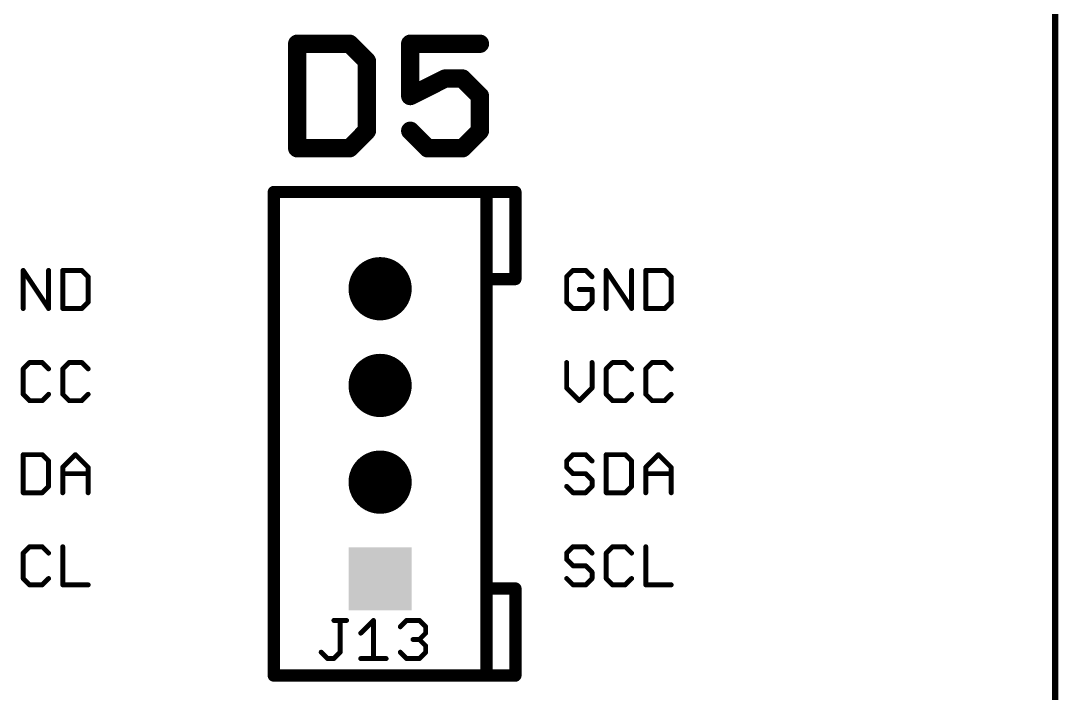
# Model space of a CAD drawing. Header units: inches. Extents: x 0 to 2.7, y -0.05 to 2.1.
# Drawn here: x 1.857 to 2.703, y 0.389 to 0.936 of the extents above; entities that cross this region are included whole.
import ezdxf

# ---------------------------------------------------------------- set-up
doc = ezdxf.new("R2010")
doc.units = ezdxf.units.IN
doc.header["$MEASUREMENT"] = 0
doc.layers.get('0').update_dxf_attribs({"linetype": 'CONTINUOUS'})
for name, color, linetype in [('17', 94, 'CONTINUOUS'), ('21', 251, 'CONTINUOUS'), ('25', 251, 'CONTINUOUS')]:
    doc.layers.add(name, color=color, linetype=linetype)
doc.layers.get('0').off()

# ---------------------------------------------------------------- blocks, each defined once
blk = doc.blocks.new('SQUAREP')
blk.add_solid([(-0.5, -0.5), (0.5, -0.5), (-0.5, 0.5), (0.5, 0.5)])
blk = doc.blocks.new('ROUNDP')
at = {"const_width": 0.5}
blk.add_lwpolyline([(0, -0.25, 1), (0, 0.25, 1), (0, -0.25)], format="xyb", dxfattribs=at)

msp = doc.modelspace()

# ---------------------------------------------------------------- linework, layer by layer
at = {"layer": '21'}
for points, const_width in [([(2.7, 1.49), (2.7, 0.2)], 0.005), ([(2.0825, 0.917573), (2.0825, 0.8325)], 0.015), ([(2.125036, 0.917573), (2.0825, 0.917573)], 0.015), ([(2.139215, 0.903394), (2.125036, 0.917573)], 0.015), ([(2.231294, 0.917573), (2.174579, 0.917573)], 0.015), ([(2.174579, 0.917573), (2.174579, 0.875036)], 0.015), ([(2.139215, 0.846679), (2.139215, 0.903394)], 0.015), ([(2.174579, 0.875036), (2.202936, 0.889215)], 0.015), ([(2.202936, 0.889215), (2.217115, 0.889215)], 0.015), ([(2.217115, 0.889215), (2.231294, 0.875036)], 0.015), ([(2.231294, 0.875036), (2.231294, 0.846679)], 0.015), ([(2.125036, 0.8325), (2.139215, 0.846679)], 0.015), ([(2.188757, 0.8325), (2.174579, 0.846679)], 0.015), ([(2.231294, 0.846679), (2.217115, 0.8325)], 0.015), ([(2.0825, 0.8325), (2.125036, 0.8325)], 0.015), ([(2.217115, 0.8325), (2.188757, 0.8325)], 0.015), ([(2.236614, 0.79685), (2.063386, 0.79685)], 0.01), ([(2.063386, 0.40315), (2.063386, 0.79685)], 0.01), ([(2.090945, 0.79685), (2.209055, 0.79685)], 0.01), ([(2.236614, 0.725984), (2.236614, 0.79685)], 0.01), ([(2.260236, 0.79685), (2.236614, 0.79685)], 0.01), ([(2.260236, 0.725984), (2.260236, 0.79685)], 0.01), ([(1.859227, 0.702), (1.859227, 0.733026)], 0.004), ([(1.859227, 0.733026), (1.879912, 0.702)], 0.004), ([(1.879912, 0.702), (1.879912, 0.733026)], 0.004), ([(1.891455, 0.733026), (1.891455, 0.702)], 0.004), ([(1.906968, 0.733026), (1.891455, 0.733026)], 0.004), ([(1.912139, 0.727855), (1.906968, 0.733026)], 0.004), ([(1.912139, 0.707171), (1.912139, 0.727855)], 0.004), ([(2.236614, 0.474016), (2.236614, 0.725984)], 0.01), ([(2.236614, 0.725984), (2.260236, 0.725984)], 0.01), ([(2.307171, 0.733026), (2.302, 0.727855)], 0.004), ([(2.302, 0.727855), (2.302, 0.707171)], 0.004), ([(2.317513, 0.733026), (2.307171, 0.733026)], 0.004), ([(2.322684, 0.727855), (2.317513, 0.733026)], 0.004), ([(2.334227, 0.702), (2.334227, 0.733026)], 0.004), ([(2.334227, 0.733026), (2.354912, 0.702)], 0.004), ([(2.354912, 0.702), (2.354912, 0.733026)], 0.004), ([(2.366455, 0.733026), (2.366455, 0.702)], 0.004), ([(2.381968, 0.733026), (2.366455, 0.733026)], 0.004), ([(2.387139, 0.727855), (2.381968, 0.733026)], 0.004), ([(2.387139, 0.707171), (2.387139, 0.727855)], 0.004), ([(2.322684, 0.717513), (2.312342, 0.717513)], 0.004), ([(2.322684, 0.707171), (2.322684, 0.717513)], 0.004), ([(1.891455, 0.702), (1.906968, 0.702)], 0.004), ([(1.906968, 0.702), (1.912139, 0.707171)], 0.004), ([(2.302, 0.707171), (2.307171, 0.702)], 0.004), ([(2.307171, 0.702), (2.317513, 0.702)], 0.004), ([(2.317513, 0.702), (2.322684, 0.707171)], 0.004), ([(2.366455, 0.702), (2.381968, 0.702)], 0.004), ([(2.381968, 0.702), (2.387139, 0.707171)], 0.004), ([(1.864398, 0.658026), (1.859227, 0.652855)], 0.004), ([(1.874741, 0.658026), (1.864398, 0.658026)], 0.004), ([(1.879912, 0.652855), (1.874741, 0.658026)], 0.004), ([(1.896626, 0.658026), (1.891455, 0.652855)], 0.004), ([(1.906968, 0.658026), (1.896626, 0.658026)], 0.004), ([(1.912139, 0.652855), (1.906968, 0.658026)], 0.004), ([(2.302, 0.658026), (2.302, 0.637342)], 0.004), ([(2.322684, 0.637342), (2.322684, 0.658026)], 0.004), ([(2.339398, 0.658026), (2.334227, 0.652855)], 0.004), ([(2.349741, 0.658026), (2.339398, 0.658026)], 0.004), ([(2.354912, 0.652855), (2.349741, 0.658026)], 0.004), ([(2.371626, 0.658026), (2.366455, 0.652855)], 0.004), ([(2.381968, 0.658026), (2.371626, 0.658026)], 0.004), ([(2.387139, 0.652855), (2.381968, 0.658026)], 0.004), ([(1.859227, 0.652855), (1.859227, 0.632171)], 0.004), ([(1.891455, 0.652855), (1.891455, 0.632171)], 0.004), ([(2.334227, 0.652855), (2.334227, 0.632171)], 0.004), ([(2.366455, 0.652855), (2.366455, 0.632171)], 0.004), ([(1.859227, 0.632171), (1.864398, 0.627)], 0.004), ([(1.874741, 0.627), (1.879912, 0.632171)], 0.004), ([(1.891455, 0.632171), (1.896626, 0.627)], 0.004), ([(1.906968, 0.627), (1.912139, 0.632171)], 0.004), ([(2.302, 0.637342), (2.312342, 0.627)], 0.004), ([(2.312342, 0.627), (2.322684, 0.637342)], 0.004), ([(2.334227, 0.632171), (2.339398, 0.627)], 0.004), ([(2.349741, 0.627), (2.354912, 0.632171)], 0.004), ([(2.366455, 0.632171), (2.371626, 0.627)], 0.004), ([(2.381968, 0.627), (2.387139, 0.632171)], 0.004), ([(1.864398, 0.627), (1.874741, 0.627)], 0.004), ([(1.896626, 0.627), (1.906968, 0.627)], 0.004), ([(2.339398, 0.627), (2.349741, 0.627)], 0.004), ([(2.371626, 0.627), (2.381968, 0.627)], 0.004), ([(1.859227, 0.583026), (1.859227, 0.552)], 0.004), ([(1.874741, 0.583026), (1.859227, 0.583026)], 0.004), ([(1.879912, 0.577855), (1.874741, 0.583026)], 0.004), ([(1.891455, 0.572684), (1.901797, 0.583026)], 0.004), ([(1.901797, 0.583026), (1.912139, 0.572684)], 0.004), ([(2.307171, 0.583026), (2.302, 0.577855)], 0.004), ([(2.317513, 0.583026), (2.307171, 0.583026)], 0.004), ([(2.322684, 0.577855), (2.317513, 0.583026)], 0.004), ([(2.334227, 0.583026), (2.334227, 0.552)], 0.004), ([(2.349741, 0.583026), (2.334227, 0.583026)], 0.004), ([(2.354912, 0.577855), (2.349741, 0.583026)], 0.004), ([(2.366455, 0.572684), (2.376797, 0.583026)], 0.004), ([(2.376797, 0.583026), (2.387139, 0.572684)], 0.004), ([(1.879912, 0.557171), (1.879912, 0.577855)], 0.004), ([(2.302, 0.577855), (2.302, 0.572684)], 0.004), ([(2.354912, 0.557171), (2.354912, 0.577855)], 0.004), ([(1.891455, 0.552), (1.891455, 0.572684)], 0.004), ([(1.891455, 0.567513), (1.912139, 0.567513)], 0.004), ([(1.912139, 0.572684), (1.912139, 0.552)], 0.004), ([(2.302, 0.572684), (2.307171, 0.567513)], 0.004), ([(2.307171, 0.567513), (2.317513, 0.567513)], 0.004), ([(2.317513, 0.567513), (2.322684, 0.562342)], 0.004), ([(2.366455, 0.552), (2.366455, 0.572684)], 0.004), ([(2.366455, 0.567513), (2.387139, 0.567513)], 0.004), ([(2.387139, 0.572684), (2.387139, 0.552)], 0.004), ([(1.874741, 0.552), (1.879912, 0.557171)], 0.004), ([(2.307171, 0.552), (2.302, 0.557171)], 0.004), ([(2.322684, 0.557171), (2.317513, 0.552)], 0.004), ([(2.322684, 0.562342), (2.322684, 0.557171)], 0.004), ([(2.349741, 0.552), (2.354912, 0.557171)], 0.004), ([(1.859227, 0.552), (1.874741, 0.552)], 0.004), ([(2.317513, 0.552), (2.307171, 0.552)], 0.004), ([(2.334227, 0.552), (2.349741, 0.552)], 0.004), ([(1.864398, 0.508026), (1.859227, 0.502855)], 0.004), ([(1.874741, 0.508026), (1.864398, 0.508026)], 0.004), ([(1.879912, 0.502855), (1.874741, 0.508026)], 0.004), ([(1.891455, 0.508026), (1.891455, 0.477)], 0.004), ([(2.307171, 0.508026), (2.302, 0.502855)], 0.004), ([(2.317513, 0.508026), (2.307171, 0.508026)], 0.004), ([(2.322684, 0.502855), (2.317513, 0.508026)], 0.004), ([(2.339398, 0.508026), (2.334227, 0.502855)], 0.004), ([(2.349741, 0.508026), (2.339398, 0.508026)], 0.004), ([(2.354912, 0.502855), (2.349741, 0.508026)], 0.004), ([(2.366455, 0.508026), (2.366455, 0.477)], 0.004), ([(1.859227, 0.502855), (1.859227, 0.482171)], 0.004), ([(2.302, 0.502855), (2.302, 0.497684)], 0.004), ([(2.302, 0.497684), (2.307171, 0.492513)], 0.004), ([(2.334227, 0.502855), (2.334227, 0.482171)], 0.004), ([(2.307171, 0.492513), (2.317513, 0.492513)], 0.004), ([(2.317513, 0.492513), (2.322684, 0.487342)], 0.004), ([(1.859227, 0.482171), (1.864398, 0.477)], 0.004), ([(1.874741, 0.477), (1.879912, 0.482171)], 0.004), ([(2.307171, 0.477), (2.302, 0.482171)], 0.004), ([(2.322684, 0.482171), (2.317513, 0.477)], 0.004), ([(2.322684, 0.487342), (2.322684, 0.482171)], 0.004), ([(2.334227, 0.482171), (2.339398, 0.477)], 0.004), ([(2.349741, 0.477), (2.354912, 0.482171)], 0.004), ([(1.864398, 0.477), (1.874741, 0.477)], 0.004), ([(1.891455, 0.477), (1.912139, 0.477)], 0.004), ([(2.236614, 0.40315), (2.236614, 0.474016)], 0.01), ([(2.260236, 0.474016), (2.236614, 0.474016)], 0.01), ([(2.260236, 0.40315), (2.260236, 0.474016)], 0.01), ([(2.317513, 0.477), (2.307171, 0.477)], 0.004), ([(2.339398, 0.477), (2.349741, 0.477)], 0.004), ([(2.366455, 0.477), (2.387139, 0.477)], 0.004), ([(2.063386, 0.40315), (2.236614, 0.40315)], 0.01), ([(2.236614, 0.40315), (2.260236, 0.40315)], 0.01), ([(2.11063, 0.40315), (2.18937, 0.40315)], 0.005)]:
    msp.add_lwpolyline(points, dxfattribs=dict(at, const_width=const_width))
for points, const_width in [([(2.08625, 0.917573, 1), (2.07875, 0.917573)], 0.0075), ([(2.0825, 0.921323, 1), (2.0825, 0.913823)], 0.0075), ([(2.127688, 0.920224, 1), (2.122385, 0.914921)], 0.0075), ([(2.125036, 0.913823, 1), (2.125036, 0.921323)], 0.0075), ([(2.174579, 0.921323, 1), (2.174579, 0.913823)], 0.0075), ([(2.178329, 0.917573, 1), (2.170829, 0.917573)], 0.0075), ([(2.231294, 0.913823, 1), (2.231294, 0.921323)], 0.0075), ([(2.142965, 0.903394, 1), (2.135465, 0.903394)], 0.0075), ([(2.136563, 0.900742, 1), (2.141867, 0.906045)], 0.0075), ([(2.202936, 0.892965, 1), (2.202936, 0.885465)], 0.0075), ([(2.204613, 0.885861, 1), (2.201259, 0.892569)], 0.0075), ([(2.219767, 0.891867, 1), (2.214463, 0.886563)], 0.0075), ([(2.217115, 0.885465, 1), (2.217115, 0.892965)], 0.0075), ([(2.172902, 0.87839, 1), (2.176256, 0.871682)], 0.0075), ([(2.235044, 0.875036, 1), (2.227544, 0.875036)], 0.0075), ([(2.228642, 0.872385, 1), (2.233945, 0.877688)], 0.0075), ([(2.170829, 0.875036, 1), (2.178329, 0.875036)], 0.0075), ([(2.141867, 0.844027, 1), (2.136563, 0.84933)], 0.0075), ([(2.17723, 0.84933, 1), (2.171927, 0.844027)], 0.0075), ([(2.233945, 0.844027, 1), (2.228642, 0.84933)], 0.0075), ([(2.135465, 0.846679, 1), (2.142965, 0.846679)], 0.0075), ([(2.227544, 0.846679, 1), (2.235044, 0.846679)], 0.0075), ([(2.0825, 0.83625, 1), (2.0825, 0.82875)], 0.0075), ([(2.122385, 0.835152, 1), (2.127688, 0.829848)], 0.0075), ([(2.125036, 0.82875, 1), (2.125036, 0.83625)], 0.0075), ([(2.188757, 0.83625, 1), (2.188757, 0.82875)], 0.0075), ([(2.186106, 0.829848, 1), (2.191409, 0.835152)], 0.0075), ([(2.214463, 0.835152, 1), (2.219767, 0.829848)], 0.0075), ([(2.217115, 0.82875, 1), (2.217115, 0.83625)], 0.0075), ([(2.07875, 0.8325, 1), (2.08625, 0.8325)], 0.0075), ([(2.063386, 0.79935, 1), (2.063386, 0.79435)], 0.005), ([(2.065886, 0.79685, 1), (2.060886, 0.79685)], 0.005), ([(2.090945, 0.79935, 1), (2.090945, 0.79435)], 0.005), ([(2.209055, 0.79435, 1), (2.209055, 0.79935)], 0.005), ([(2.239114, 0.79685, 1), (2.234114, 0.79685)], 0.005), ([(2.236614, 0.79935, 1), (2.236614, 0.79435)], 0.005), ([(2.236614, 0.79435, 1), (2.236614, 0.79935)], 0.005), ([(2.262736, 0.79685, 1), (2.257736, 0.79685)], 0.005), ([(2.260236, 0.79435, 1), (2.260236, 0.79935)], 0.005), ([(1.86006, 0.733581, 1), (1.858395, 0.732472)], 0.002), ([(1.860227, 0.733026, 1), (1.858227, 0.733026)], 0.002), ([(1.880912, 0.733026, 1), (1.878912, 0.733026)], 0.002), ([(1.892455, 0.733026, 1), (1.890455, 0.733026)], 0.002), ([(1.891455, 0.734026, 1), (1.891455, 0.732026)], 0.002), ([(1.907675, 0.733734, 1), (1.906261, 0.732319)], 0.002), ([(1.906968, 0.732026, 1), (1.906968, 0.734026)], 0.002), ([(1.913139, 0.727855, 1), (1.911139, 0.727855)], 0.002), ([(1.911432, 0.727148, 1), (1.912846, 0.728562)], 0.002), ([(2.239114, 0.725984, 1), (2.234114, 0.725984)], 0.005), ([(2.236614, 0.728484, 1), (2.236614, 0.723484)], 0.005), ([(2.234114, 0.725984, 1), (2.239114, 0.725984)], 0.005), ([(2.257736, 0.725984, 1), (2.262736, 0.725984)], 0.005), ([(2.260236, 0.723484, 1), (2.260236, 0.728484)], 0.005), ([(2.303, 0.727855, 1), (2.301, 0.727855)], 0.002), ([(2.301293, 0.728562, 1), (2.302707, 0.727148)], 0.002), ([(2.307171, 0.734026, 1), (2.307171, 0.732026)], 0.002), ([(2.307878, 0.732319, 1), (2.306464, 0.733734)], 0.002), ([(2.31822, 0.733734, 1), (2.316806, 0.732319)], 0.002), ([(2.317513, 0.732026, 1), (2.317513, 0.734026)], 0.002), ([(2.321977, 0.727148, 1), (2.323391, 0.728562)], 0.002), ([(2.33506, 0.733581, 1), (2.333395, 0.732472)], 0.002), ([(2.335227, 0.733026, 1), (2.333227, 0.733026)], 0.002), ([(2.355912, 0.733026, 1), (2.353912, 0.733026)], 0.002), ([(2.367455, 0.733026, 1), (2.365455, 0.733026)], 0.002), ([(2.366455, 0.734026, 1), (2.366455, 0.732026)], 0.002), ([(2.382675, 0.733734, 1), (2.381261, 0.732319)], 0.002), ([(2.381968, 0.732026, 1), (2.381968, 0.734026)], 0.002), ([(2.388139, 0.727855, 1), (2.386139, 0.727855)], 0.002), ([(2.386432, 0.727148, 1), (2.387846, 0.728562)], 0.002), ([(2.312342, 0.718513, 1), (2.312342, 0.716513)], 0.002), ([(2.323684, 0.717513, 1), (2.321684, 0.717513)], 0.002), ([(2.322684, 0.716513, 1), (2.322684, 0.718513)], 0.002), ([(1.858227, 0.702, 1), (1.860227, 0.702)], 0.002), ([(1.878912, 0.702, 1), (1.880912, 0.702)], 0.002), ([(1.87908, 0.701445, 1), (1.880744, 0.702555)], 0.002), ([(1.891455, 0.703, 1), (1.891455, 0.701)], 0.002), ([(1.890455, 0.702, 1), (1.892455, 0.702)], 0.002), ([(1.906261, 0.702707, 1), (1.907675, 0.701293)], 0.002), ([(1.906968, 0.701, 1), (1.906968, 0.703)], 0.002), ([(1.911139, 0.707171, 1), (1.913139, 0.707171)], 0.002), ([(1.912846, 0.706464, 1), (1.911432, 0.707878)], 0.002), ([(2.302707, 0.707878, 1), (2.301293, 0.706464)], 0.002), ([(2.301, 0.707171, 1), (2.303, 0.707171)], 0.002), ([(2.307171, 0.703, 1), (2.307171, 0.701)], 0.002), ([(2.306464, 0.701293, 1), (2.307878, 0.702707)], 0.002), ([(2.316806, 0.702707, 1), (2.31822, 0.701293)], 0.002), ([(2.317513, 0.701, 1), (2.317513, 0.703)], 0.002), ([(2.321684, 0.707171, 1), (2.323684, 0.707171)], 0.002), ([(2.323391, 0.706464, 1), (2.321977, 0.707878)], 0.002), ([(2.333227, 0.702, 1), (2.335227, 0.702)], 0.002), ([(2.353912, 0.702, 1), (2.355912, 0.702)], 0.002), ([(2.35408, 0.701445, 1), (2.355744, 0.702555)], 0.002), ([(2.366455, 0.703, 1), (2.366455, 0.701)], 0.002), ([(2.365455, 0.702, 1), (2.367455, 0.702)], 0.002), ([(2.381261, 0.702707, 1), (2.382675, 0.701293)], 0.002), ([(2.381968, 0.701, 1), (2.381968, 0.703)], 0.002), ([(2.386139, 0.707171, 1), (2.388139, 0.707171)], 0.002), ([(2.387846, 0.706464, 1), (2.386432, 0.707878)], 0.002), ([(1.864398, 0.659026, 1), (1.864398, 0.657026)], 0.002), ([(1.865106, 0.657319, 1), (1.863691, 0.658734)], 0.002), ([(1.875448, 0.658734, 1), (1.874034, 0.657319)], 0.002), ([(1.874741, 0.657026, 1), (1.874741, 0.659026)], 0.002), ([(1.896626, 0.659026, 1), (1.896626, 0.657026)], 0.002), ([(1.897333, 0.657319, 1), (1.895919, 0.658734)], 0.002), ([(1.907675, 0.658734, 1), (1.906261, 0.657319)], 0.002), ([(1.906968, 0.657026, 1), (1.906968, 0.659026)], 0.002), ([(2.303, 0.658026, 1), (2.301, 0.658026)], 0.002), ([(2.323684, 0.658026, 1), (2.321684, 0.658026)], 0.002), ([(2.339398, 0.659026, 1), (2.339398, 0.657026)], 0.002), ([(2.340106, 0.657319, 1), (2.338691, 0.658734)], 0.002), ([(2.350448, 0.658734, 1), (2.349034, 0.657319)], 0.002), ([(2.349741, 0.657026, 1), (2.349741, 0.659026)], 0.002), ([(2.371626, 0.659026, 1), (2.371626, 0.657026)], 0.002), ([(2.372333, 0.657319, 1), (2.370919, 0.658734)], 0.002), ([(2.382675, 0.658734, 1), (2.381261, 0.657319)], 0.002), ([(2.381968, 0.657026, 1), (2.381968, 0.659026)], 0.002), ([(1.860227, 0.652855, 1), (1.858227, 0.652855)], 0.002), ([(1.85852, 0.653562, 1), (1.859935, 0.652148)], 0.002), ([(1.879205, 0.652148, 1), (1.880619, 0.653562)], 0.002), ([(1.892455, 0.652855, 1), (1.890455, 0.652855)], 0.002), ([(1.890748, 0.653562, 1), (1.892162, 0.652148)], 0.002), ([(1.911432, 0.652148, 1), (1.912846, 0.653562)], 0.002), ([(2.335227, 0.652855, 1), (2.333227, 0.652855)], 0.002), ([(2.33352, 0.653562, 1), (2.334935, 0.652148)], 0.002), ([(2.354205, 0.652148, 1), (2.355619, 0.653562)], 0.002), ([(2.367455, 0.652855, 1), (2.365455, 0.652855)], 0.002), ([(2.365748, 0.653562, 1), (2.367162, 0.652148)], 0.002), ([(2.386432, 0.652148, 1), (2.387846, 0.653562)], 0.002), ([(1.859935, 0.632878, 1), (1.85852, 0.631464)], 0.002), ([(1.880619, 0.631464, 1), (1.879205, 0.632878)], 0.002), ([(1.892162, 0.632878, 1), (1.890748, 0.631464)], 0.002), ([(1.912846, 0.631464, 1), (1.911432, 0.632878)], 0.002), ([(2.302707, 0.638049, 1), (2.301293, 0.636635)], 0.002), ([(2.301, 0.637342, 1), (2.303, 0.637342)], 0.002), ([(2.321684, 0.637342, 1), (2.323684, 0.637342)], 0.002), ([(2.323391, 0.636635, 1), (2.321977, 0.638049)], 0.002), ([(2.334935, 0.632878, 1), (2.33352, 0.631464)], 0.002), ([(2.355619, 0.631464, 1), (2.354205, 0.632878)], 0.002), ([(2.367162, 0.632878, 1), (2.365748, 0.631464)], 0.002), ([(2.387846, 0.631464, 1), (2.386432, 0.632878)], 0.002), ([(1.858227, 0.632171, 1), (1.860227, 0.632171)], 0.002), ([(1.864398, 0.628, 1), (1.864398, 0.626)], 0.002), ([(1.863691, 0.626293, 1), (1.865106, 0.627707)], 0.002), ([(1.874034, 0.627707, 1), (1.875448, 0.626293)], 0.002), ([(1.874741, 0.626, 1), (1.874741, 0.628)], 0.002), ([(1.890455, 0.632171, 1), (1.892455, 0.632171)], 0.002), ([(1.896626, 0.628, 1), (1.896626, 0.626)], 0.002), ([(1.895919, 0.626293, 1), (1.897333, 0.627707)], 0.002), ([(1.906261, 0.627707, 1), (1.907675, 0.626293)], 0.002), ([(1.906968, 0.626, 1), (1.906968, 0.628)], 0.002), ([(2.311635, 0.627707, 1), (2.313049, 0.626293)], 0.002), ([(2.311635, 0.626293, 1), (2.313049, 0.627707)], 0.002), ([(2.333227, 0.632171, 1), (2.335227, 0.632171)], 0.002), ([(2.339398, 0.628, 1), (2.339398, 0.626)], 0.002), ([(2.338691, 0.626293, 1), (2.340106, 0.627707)], 0.002), ([(2.349034, 0.627707, 1), (2.350448, 0.626293)], 0.002), ([(2.349741, 0.626, 1), (2.349741, 0.628)], 0.002), ([(2.365455, 0.632171, 1), (2.367455, 0.632171)], 0.002), ([(2.371626, 0.628, 1), (2.371626, 0.626)], 0.002), ([(2.370919, 0.626293, 1), (2.372333, 0.627707)], 0.002), ([(2.381261, 0.627707, 1), (2.382675, 0.626293)], 0.002), ([(2.381968, 0.626, 1), (2.381968, 0.628)], 0.002), ([(1.860227, 0.583026, 1), (1.858227, 0.583026)], 0.002), ([(1.859227, 0.584026, 1), (1.859227, 0.582026)], 0.002), ([(1.875448, 0.583734, 1), (1.874034, 0.582319)], 0.002), ([(1.874741, 0.582026, 1), (1.874741, 0.584026)], 0.002), ([(1.902504, 0.583734, 1), (1.90109, 0.582319)], 0.002), ([(1.902504, 0.582319, 1), (1.90109, 0.583734)], 0.002), ([(2.307171, 0.584026, 1), (2.307171, 0.582026)], 0.002), ([(2.307878, 0.582319, 1), (2.306464, 0.583734)], 0.002), ([(2.31822, 0.583734, 1), (2.316806, 0.582319)], 0.002), ([(2.317513, 0.582026, 1), (2.317513, 0.584026)], 0.002), ([(2.335227, 0.583026, 1), (2.333227, 0.583026)], 0.002), ([(2.334227, 0.584026, 1), (2.334227, 0.582026)], 0.002), ([(2.350448, 0.583734, 1), (2.349034, 0.582319)], 0.002), ([(2.349741, 0.582026, 1), (2.349741, 0.584026)], 0.002), ([(2.377504, 0.583734, 1), (2.37609, 0.582319)], 0.002), ([(2.377504, 0.582319, 1), (2.37609, 0.583734)], 0.002), ([(1.880912, 0.577855, 1), (1.878912, 0.577855)], 0.002), ([(1.879205, 0.577148, 1), (1.880619, 0.578562)], 0.002), ([(2.303, 0.577855, 1), (2.301, 0.577855)], 0.002), ([(2.301293, 0.578562, 1), (2.302707, 0.577148)], 0.002), ([(2.321977, 0.577148, 1), (2.323391, 0.578562)], 0.002), ([(2.355912, 0.577855, 1), (2.353912, 0.577855)], 0.002), ([(2.354205, 0.577148, 1), (2.355619, 0.578562)], 0.002), ([(1.892455, 0.572684, 1), (1.890455, 0.572684)], 0.002), ([(1.890748, 0.573391, 1), (1.892162, 0.571977)], 0.002), ([(1.891455, 0.568513, 1), (1.891455, 0.566513)], 0.002), ([(1.913139, 0.572684, 1), (1.911139, 0.572684)], 0.002), ([(1.911432, 0.571977, 1), (1.912846, 0.573391)], 0.002), ([(1.912139, 0.566513, 1), (1.912139, 0.568513)], 0.002), ([(2.302707, 0.573391, 1), (2.301293, 0.571977)], 0.002), ([(2.301, 0.572684, 1), (2.303, 0.572684)], 0.002), ([(2.307171, 0.568513, 1), (2.307171, 0.566513)], 0.002), ([(2.306464, 0.566806, 1), (2.307878, 0.56822)], 0.002), ([(2.31822, 0.56822, 1), (2.316806, 0.566806)], 0.002), ([(2.317513, 0.566513, 1), (2.317513, 0.568513)], 0.002), ([(2.367455, 0.572684, 1), (2.365455, 0.572684)], 0.002), ([(2.365748, 0.573391, 1), (2.367162, 0.571977)], 0.002), ([(2.366455, 0.568513, 1), (2.366455, 0.566513)], 0.002), ([(2.388139, 0.572684, 1), (2.386139, 0.572684)], 0.002), ([(2.386432, 0.571977, 1), (2.387846, 0.573391)], 0.002), ([(2.387139, 0.566513, 1), (2.387139, 0.568513)], 0.002), ([(1.878912, 0.557171, 1), (1.880912, 0.557171)], 0.002), ([(1.880619, 0.556464, 1), (1.879205, 0.557878)], 0.002), ([(2.302707, 0.557878, 1), (2.301293, 0.556464)], 0.002), ([(2.323684, 0.562342, 1), (2.321684, 0.562342)], 0.002), ([(2.321684, 0.557171, 1), (2.323684, 0.557171)], 0.002), ([(2.321977, 0.561635, 1), (2.323391, 0.563049)], 0.002), ([(2.323391, 0.556464, 1), (2.321977, 0.557878)], 0.002), ([(2.353912, 0.557171, 1), (2.355912, 0.557171)], 0.002), ([(2.355619, 0.556464, 1), (2.354205, 0.557878)], 0.002), ([(1.859227, 0.553, 1), (1.859227, 0.551)], 0.002), ([(1.858227, 0.552, 1), (1.860227, 0.552)], 0.002), ([(1.874034, 0.552707, 1), (1.875448, 0.551293)], 0.002), ([(1.874741, 0.551, 1), (1.874741, 0.553)], 0.002), ([(1.890455, 0.552, 1), (1.892455, 0.552)], 0.002), ([(1.911139, 0.552, 1), (1.913139, 0.552)], 0.002), ([(2.307171, 0.553, 1), (2.307171, 0.551)], 0.002), ([(2.306464, 0.551293, 1), (2.307878, 0.552707)], 0.002), ([(2.316806, 0.552707, 1), (2.31822, 0.551293)], 0.002), ([(2.317513, 0.551, 1), (2.317513, 0.553)], 0.002), ([(2.334227, 0.553, 1), (2.334227, 0.551)], 0.002), ([(2.333227, 0.552, 1), (2.335227, 0.552)], 0.002), ([(2.349034, 0.552707, 1), (2.350448, 0.551293)], 0.002), ([(2.349741, 0.551, 1), (2.349741, 0.553)], 0.002), ([(2.365455, 0.552, 1), (2.367455, 0.552)], 0.002), ([(2.386139, 0.552, 1), (2.388139, 0.552)], 0.002), ([(1.864398, 0.509026, 1), (1.864398, 0.507026)], 0.002), ([(1.865106, 0.507319, 1), (1.863691, 0.508734)], 0.002), ([(1.875448, 0.508734, 1), (1.874034, 0.507319)], 0.002), ([(1.874741, 0.507026, 1), (1.874741, 0.509026)], 0.002), ([(1.892455, 0.508026, 1), (1.890455, 0.508026)], 0.002), ([(2.307171, 0.509026, 1), (2.307171, 0.507026)], 0.002), ([(2.307878, 0.507319, 1), (2.306464, 0.508734)], 0.002), ([(2.31822, 0.508734, 1), (2.316806, 0.507319)], 0.002), ([(2.317513, 0.507026, 1), (2.317513, 0.509026)], 0.002), ([(2.339398, 0.509026, 1), (2.339398, 0.507026)], 0.002), ([(2.340106, 0.507319, 1), (2.338691, 0.508734)], 0.002), ([(2.350448, 0.508734, 1), (2.349034, 0.507319)], 0.002), ([(2.349741, 0.507026, 1), (2.349741, 0.509026)], 0.002), ([(2.367455, 0.508026, 1), (2.365455, 0.508026)], 0.002), ([(1.860227, 0.502855, 1), (1.858227, 0.502855)], 0.002), ([(1.85852, 0.503562, 1), (1.859935, 0.502148)], 0.002), ([(1.879205, 0.502148, 1), (1.880619, 0.503562)], 0.002), ([(2.303, 0.502855, 1), (2.301, 0.502855)], 0.002), ([(2.301293, 0.503562, 1), (2.302707, 0.502148)], 0.002), ([(2.302707, 0.498391, 1), (2.301293, 0.496977)], 0.002), ([(2.321977, 0.502148, 1), (2.323391, 0.503562)], 0.002), ([(2.335227, 0.502855, 1), (2.333227, 0.502855)], 0.002), ([(2.33352, 0.503562, 1), (2.334935, 0.502148)], 0.002), ([(2.354205, 0.502148, 1), (2.355619, 0.503562)], 0.002), ([(2.301, 0.497684, 1), (2.303, 0.497684)], 0.002), ([(2.307171, 0.493513, 1), (2.307171, 0.491513)], 0.002), ([(2.306464, 0.491806, 1), (2.307878, 0.49322)], 0.002), ([(2.31822, 0.49322, 1), (2.316806, 0.491806)], 0.002), ([(2.317513, 0.491513, 1), (2.317513, 0.493513)], 0.002), ([(1.859935, 0.482878, 1), (1.85852, 0.481464)], 0.002), ([(1.858227, 0.482171, 1), (1.860227, 0.482171)], 0.002), ([(1.880619, 0.481464, 1), (1.879205, 0.482878)], 0.002), ([(2.302707, 0.482878, 1), (2.301293, 0.481464)], 0.002), ([(2.323684, 0.487342, 1), (2.321684, 0.487342)], 0.002), ([(2.321684, 0.482171, 1), (2.323684, 0.482171)], 0.002), ([(2.321977, 0.486635, 1), (2.323391, 0.488049)], 0.002), ([(2.323391, 0.481464, 1), (2.321977, 0.482878)], 0.002), ([(2.334935, 0.482878, 1), (2.33352, 0.481464)], 0.002), ([(2.333227, 0.482171, 1), (2.335227, 0.482171)], 0.002), ([(2.355619, 0.481464, 1), (2.354205, 0.482878)], 0.002), ([(1.864398, 0.478, 1), (1.864398, 0.476)], 0.002), ([(1.863691, 0.476293, 1), (1.865106, 0.477707)], 0.002), ([(1.874034, 0.477707, 1), (1.875448, 0.476293)], 0.002), ([(1.874741, 0.476, 1), (1.874741, 0.478)], 0.002), ([(1.891455, 0.478, 1), (1.891455, 0.476)], 0.002), ([(1.890455, 0.477, 1), (1.892455, 0.477)], 0.002), ([(1.912139, 0.476, 1), (1.912139, 0.478)], 0.002), ([(2.239114, 0.474016, 1), (2.234114, 0.474016)], 0.005), ([(2.236614, 0.476516, 1), (2.236614, 0.471516)], 0.005), ([(2.234114, 0.474016, 1), (2.239114, 0.474016)], 0.005), ([(2.262736, 0.474016, 1), (2.257736, 0.474016)], 0.005), ([(2.260236, 0.471516, 1), (2.260236, 0.476516)], 0.005), ([(2.307171, 0.478, 1), (2.307171, 0.476)], 0.002), ([(2.306464, 0.476293, 1), (2.307878, 0.477707)], 0.002), ([(2.316806, 0.477707, 1), (2.31822, 0.476293)], 0.002), ([(2.317513, 0.476, 1), (2.317513, 0.478)], 0.002), ([(2.339398, 0.478, 1), (2.339398, 0.476)], 0.002), ([(2.338691, 0.476293, 1), (2.340106, 0.477707)], 0.002), ([(2.349034, 0.477707, 1), (2.350448, 0.476293)], 0.002), ([(2.349741, 0.476, 1), (2.349741, 0.478)], 0.002), ([(2.366455, 0.478, 1), (2.366455, 0.476)], 0.002), ([(2.365455, 0.477, 1), (2.367455, 0.477)], 0.002), ([(2.387139, 0.476, 1), (2.387139, 0.478)], 0.002), ([(2.063386, 0.40565, 1), (2.063386, 0.40065)], 0.005), ([(2.236614, 0.40565, 1), (2.236614, 0.40065)], 0.005), ([(2.236614, 0.40065, 1), (2.236614, 0.40565)], 0.005), ([(2.260236, 0.40065, 1), (2.260236, 0.40565)], 0.005), ([(2.060886, 0.40315, 1), (2.065886, 0.40315)], 0.005), ([(2.11063, 0.4044, 1), (2.11063, 0.4019)], 0.0025), ([(2.18937, 0.4019, 1), (2.18937, 0.4044)], 0.0025), ([(2.234114, 0.40315, 1), (2.239114, 0.40315)], 0.005), ([(2.257736, 0.40315, 1), (2.262736, 0.40315)], 0.005)]:
    msp.add_lwpolyline(points, format="xyb", dxfattribs=dict(at, const_width=const_width))
at = {"layer": '25', "const_width": 0.004}
for points in [[(2.112342, 0.448026), (2.122684, 0.448026)], [(2.117513, 0.422171), (2.117513, 0.448026)], [(2.134227, 0.437684), (2.14457, 0.448026)], [(2.14457, 0.448026), (2.14457, 0.417)], [(2.166455, 0.442855), (2.171626, 0.448026)], [(2.171626, 0.448026), (2.181968, 0.448026)], [(2.181968, 0.448026), (2.187139, 0.442855)], [(2.187139, 0.437684), (2.181968, 0.432513)], [(2.187139, 0.442855), (2.187139, 0.437684)], [(2.181968, 0.432513), (2.176797, 0.432513)], [(2.181968, 0.432513), (2.187139, 0.427342)], [(2.102, 0.422171), (2.107171, 0.417)], [(2.112342, 0.417), (2.117513, 0.422171)], [(2.171626, 0.417), (2.166455, 0.422171)], [(2.187139, 0.422171), (2.181968, 0.417)], [(2.187139, 0.427342), (2.187139, 0.422171)], [(2.107171, 0.417), (2.112342, 0.417)], [(2.134227, 0.417), (2.154912, 0.417)], [(2.181968, 0.417), (2.171626, 0.417)]]:
    msp.add_lwpolyline(points, dxfattribs=at)
at = {"layer": '25', "const_width": 0.002}
for points in [[(2.112342, 0.449026, 1), (2.112342, 0.447026)], [(2.118513, 0.448026, 1), (2.116513, 0.448026)], [(2.122684, 0.447026, 1), (2.122684, 0.449026)], [(2.14557, 0.448026, 1), (2.14357, 0.448026)], [(2.145277, 0.447319, 1), (2.143863, 0.448734)], [(2.171626, 0.449026, 1), (2.171626, 0.447026)], [(2.172333, 0.447319, 1), (2.170919, 0.448734)], [(2.182675, 0.448734, 1), (2.181261, 0.447319)], [(2.181968, 0.447026, 1), (2.181968, 0.449026)], [(2.165748, 0.443562, 1), (2.167162, 0.442148)], [(2.188139, 0.442855, 1), (2.186139, 0.442855)], [(2.186432, 0.442148, 1), (2.187846, 0.443562)], [(2.187846, 0.436977, 1), (2.186432, 0.438391)], [(2.13352, 0.438391, 1), (2.134935, 0.436977)], [(2.176797, 0.433513, 1), (2.176797, 0.431513)], [(2.182675, 0.43322, 1), (2.181261, 0.431806)], [(2.181261, 0.43322, 1), (2.182675, 0.431806)], [(2.181968, 0.431513, 1), (2.181968, 0.433513)], [(2.186139, 0.437684, 1), (2.188139, 0.437684)], [(2.102707, 0.422878, 1), (2.101293, 0.421464)], [(2.116513, 0.422171, 1), (2.118513, 0.422171)], [(2.11822, 0.421464, 1), (2.116806, 0.422878)], [(2.167162, 0.422878, 1), (2.165748, 0.421464)], [(2.188139, 0.427342, 1), (2.186139, 0.427342)], [(2.186139, 0.422171, 1), (2.188139, 0.422171)], [(2.186432, 0.426635, 1), (2.187846, 0.428049)], [(2.187846, 0.421464, 1), (2.186432, 0.422878)], [(2.107171, 0.418, 1), (2.107171, 0.416)], [(2.106464, 0.416293, 1), (2.107878, 0.417707)], [(2.111635, 0.417707, 1), (2.113049, 0.416293)], [(2.112342, 0.416, 1), (2.112342, 0.418)], [(2.134227, 0.418, 1), (2.134227, 0.416)], [(2.14357, 0.417, 1), (2.14557, 0.417)], [(2.154912, 0.416, 1), (2.154912, 0.418)], [(2.171626, 0.418, 1), (2.171626, 0.416)], [(2.170919, 0.416293, 1), (2.172333, 0.417707)], [(2.181261, 0.417707, 1), (2.182675, 0.416293)], [(2.181968, 0.416, 1), (2.181968, 0.418)]]:
    msp.add_lwpolyline(points, format="xyb", dxfattribs=at)

# ---------------------------------------------------------------- block references
at = {"layer": '17', "xscale": 0.05149600000000001, "yscale": 0.05149600000000001, "rotation": 90}
for name, p in [('ROUNDP', (2.15, 0.71811)), ('ROUNDP', (2.15, 0.71811)), ('ROUNDP', (2.15, 0.63937)), ('ROUNDP', (2.15, 0.63937)), ('ROUNDP', (2.15, 0.56063)), ('ROUNDP', (2.15, 0.56063)), ('SQUAREP', (2.15, 0.48189)), ('SQUAREP', (2.15, 0.48189))]:
    msp.add_blockref(name, p, dxfattribs=at)

doc.saveas('drawing.dxf')
